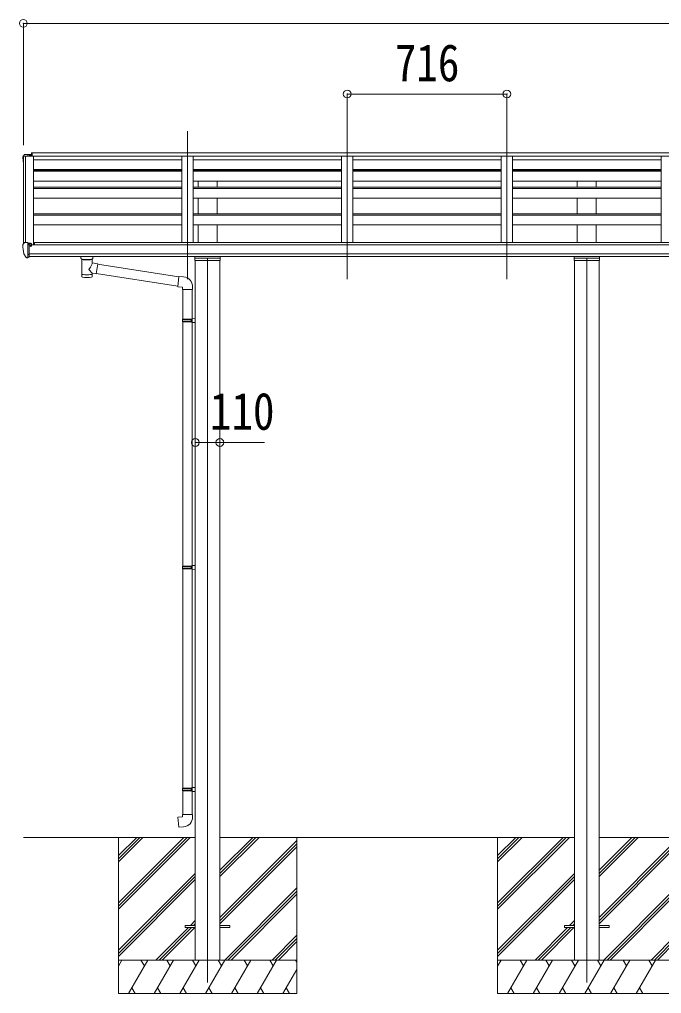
# Model space of a CAD drawing. Units: millimetres at full size, sheet at 1:35. Extents: x -9783 to 9892, y -6828 to 6752.
# Drawn here: x 936 to 3815, y -3947 to 419 of the extents above; entities that cross this region are included whole.
import ezdxf
from ezdxf.enums import TextEntityAlignment as Align

# ---------------------------------------------------------------- set-up
doc = ezdxf.new("R2010")
doc.units = ezdxf.units.MM
doc.header["$LTSCALE"] = 35
doc.header["$PDMODE"] = 32
doc.header["$PDSIZE"] = 35
for name, color, linetype, lineweight in [('0-0_0', 7, 'Continuous', 9), ('0-1_本体', 4, 'Continuous', 9), ('0-2_部品', 7, 'Continuous', 9), ('0-8_PARTS2', 2, 'Continuous', 9), ('0-A_寸法', 6, 'Continuous', 9)]:
    doc.layers.add(name, color=color, linetype=linetype, lineweight=lineweight)
doc.styles.add('ＭＳ ゴシック', font='')
doc.styles.get('ＭＳ ゴシック').set_extended_font_data('MS Gothic')

msp = doc.modelspace()

# ---------------------------------------------------------------- linework, layer by layer
at = {"layer": '0-0_0'}
for p, q in [((953.76, -3246.68), (1724.76, -3246.68)), ((1379.76, -3246.68), (1379.76, -3946.68)), ((1379.76, -3540.85), (1673.94, -3246.68)), ((1379.76, -3554.99), (1688.08, -3246.68)), ((1379.76, -3569.14), (1702.22, -3246.68)), ((1379.76, -3357.01), (1490.09, -3246.68)), ((1379.76, -3342.86), (1475.95, -3246.68)), ((1379.76, -3328.72), (1461.81, -3246.68)), ((1834.76, -3246.68), (3424.76, -3246.68)), ((1834.76, -3422.51), (2010.59, -3246.68)), ((1834.76, -3408.36), (1996.45, -3246.68)), ((1834.76, -3394.22), (1982.31, -3246.68)), ((1834.76, -3606.35), (2179.76, -3261.36)), ((2179.76, -3246.68), (2179.76, -3946.68)), ((3079.76, -3246.68), (3079.76, -3946.68)), ((3079.76, -3540.85), (3373.94, -3246.68)), ((3079.76, -3554.99), (3388.08, -3246.68)), ((3079.76, -3569.14), (3402.22, -3246.68)), ((3079.76, -3357.01), (3190.09, -3246.68)), ((3079.76, -3342.86), (3175.95, -3246.68)), ((3079.76, -3328.72), (3161.81, -3246.68)), ((3534.76, -3246.68), (5124.76, -3246.68)), ((3534.76, -3422.51), (3710.59, -3246.68)), ((3534.76, -3408.36), (3696.45, -3246.68)), ((3534.76, -3394.22), (3682.31, -3246.68)), ((3534.76, -3606.35), (3879.76, -3261.36)), ((1834.76, -3620.49), (2179.76, -3275.5)), ((1834.76, -3634.64), (2179.76, -3289.64)), ((3534.76, -3620.49), (3879.76, -3275.5)), ((3534.76, -3634.64), (3879.76, -3289.64)), ((1379.76, -3752.98), (1724.76, -3407.99)), ((1379.76, -3767.13), (1724.76, -3422.13)), ((1379.76, -3781.27), (1724.76, -3436.27)), ((3079.76, -3752.98), (3424.76, -3407.99)), ((3079.76, -3767.13), (3424.76, -3422.13)), ((3079.76, -3781.27), (3424.76, -3436.27)), ((1856.57, -3796.68), (2179.76, -3473.49)), ((1870.71, -3796.68), (2179.76, -3487.63)), ((3556.57, -3796.68), (3879.76, -3473.49)), ((3570.71, -3796.68), (3879.76, -3487.63)), ((1884.85, -3796.68), (2179.76, -3501.77)), ((3584.85, -3796.68), (3879.76, -3501.77)), ((1702.7, -3642.18), (1724.76, -3620.12)), ((3402.7, -3642.18), (3424.76, -3620.12)), ((1548.2, -3796.68), (1693.7, -3651.18)), ((1562.34, -3796.68), (1707.84, -3651.18)), ((1576.49, -3796.68), (1721.99, -3651.18)), ((1716.84, -3642.18), (1724.76, -3634.26)), ((3248.2, -3796.68), (3393.7, -3651.18)), ((3262.34, -3796.68), (3407.84, -3651.18)), ((3276.49, -3796.68), (3421.99, -3651.18)), ((3416.84, -3642.18), (3424.76, -3634.26)), ((2068.7, -3796.68), (2179.76, -3685.62)), ((2082.84, -3796.68), (2179.76, -3699.76)), ((3768.7, -3796.68), (3879.76, -3685.62)), ((3782.84, -3796.68), (3879.76, -3699.76)), ((2096.99, -3796.68), (2179.76, -3713.9)), ((3796.99, -3796.68), (3879.76, -3713.9)), ((2179.76, -3796.68), (1379.76, -3796.68)), ((1379.76, -3824.18), (1395.64, -3796.68)), ((1424.51, -3946.68), (1511.11, -3796.68)), ((1496.11, -3822.66), (1481.11, -3796.67)), ((1539.98, -3946.67), (1626.58, -3796.68)), ((1611.58, -3822.66), (1596.58, -3796.68)), ((1655.45, -3946.68), (1742.05, -3796.68)), ((1727.05, -3822.66), (1712.05, -3796.68)), ((1770.92, -3946.68), (1857.52, -3796.68)), ((1842.52, -3822.66), (1827.52, -3796.67)), ((1886.39, -3946.68), (1972.99, -3796.68)), ((1957.99, -3822.66), (1942.99, -3796.68)), ((2001.86, -3946.68), (2088.46, -3796.68)), ((2058.46, -3796.68), (2073.46, -3822.66)), ((2173.93, -3796.68), (2179.76, -3806.78)), ((3879.76, -3796.68), (3079.76, -3796.68)), ((3079.76, -3824.18), (3095.64, -3796.68)), ((3124.51, -3946.68), (3211.11, -3796.68)), ((3196.11, -3822.66), (3181.11, -3796.67)), ((3239.98, -3946.67), (3326.58, -3796.68)), ((3311.58, -3822.66), (3296.58, -3796.68)), ((3355.45, -3946.68), (3442.05, -3796.68)), ((3427.05, -3822.66), (3412.05, -3796.68)), ((3470.92, -3946.68), (3557.52, -3796.68)), ((3542.52, -3822.66), (3527.52, -3796.67)), ((3586.39, -3946.68), (3672.99, -3796.68)), ((3657.99, -3822.66), (3642.99, -3796.68)), ((3701.86, -3946.68), (3788.46, -3796.68)), ((3758.46, -3796.68), (3773.46, -3822.66)), ((2117.33, -3946.68), (2179.76, -3838.54)), ((1439.5, -3920.7), (1454.5, -3946.68)), ((1554.98, -3920.7), (1569.97, -3946.67)), ((1670.45, -3920.69), (1685.45, -3946.68)), ((1785.92, -3920.7), (1800.92, -3946.68)), ((1901.39, -3920.7), (1916.38, -3946.68)), ((2016.86, -3920.7), (2031.85, -3946.68)), ((2132.33, -3920.7), (2147.32, -3946.68)), ((3139.5, -3920.7), (3154.5, -3946.68)), ((3254.98, -3920.7), (3269.97, -3946.67)), ((3370.45, -3920.69), (3385.45, -3946.68)), ((3485.92, -3920.7), (3500.92, -3946.68)), ((3601.39, -3920.7), (3616.38, -3946.68)), ((3716.86, -3920.7), (3731.85, -3946.68)), ((1379.76, -3946.68), (2179.76, -3946.68)), ((3079.76, -3946.68), (3879.76, -3946.68))]:
    msp.add_line(p, q, dxfattribs=at)
at = {"layer": '0-1_本体'}
for p, q in [((953.77, -194.79), (953.76, -587.06)), ((954.71, -193.9), (962.54, -193.49)), ((962.76, -193.57), (962.76, -580.52)), ((962.84, -193.68), (963.46, -195.3)), ((5968.76, -193.48), (993.26, -193.48)), ((998.76, -193.48), (998.76, -590.34)), ((998.76, -210.01), (1664.76, -210.01)), ((1664.76, -580.85), (1664.76, -193.48)), ((1664.76, -193.48), (1714.76, -193.48)), ((1714.76, -580.85), (1714.76, -193.48)), ((1714.76, -210.01), (2380.76, -210.02)), ((2380.76, -580.85), (2380.76, -193.48)), ((2380.76, -193.48), (2430.76, -193.48)), ((2430.76, -580.85), (2430.76, -193.48)), ((2430.76, -210.02), (3096.76, -210.02)), ((3096.76, -580.85), (3096.76, -193.48)), ((3096.76, -193.48), (3146.76, -193.48)), ((3146.76, -580.85), (3146.76, -193.48)), ((3146.76, -210.02), (3812.76, -210.02)), ((3812.76, -580.85), (3812.76, -193.48)), ((3812.76, -193.48), (3862.76, -193.48)), ((998.76, -253.55), (1664.76, -253.55)), ((1664.76, -255.92), (998.76, -255.92)), ((1664.76, -258.44), (998.76, -258.44)), ((1664.76, -261.01), (998.76, -261.01)), ((1714.76, -253.55), (2380.76, -253.55)), ((1714.76, -255.92), (2380.76, -255.92)), ((2380.76, -258.44), (1714.76, -258.44)), ((2380.76, -261.01), (1714.76, -261.01)), ((1737.26, -258.44), (1737.26, -255.92)), ((1822.26, -258.44), (1822.26, -255.92)), ((2430.76, -253.55), (3096.76, -253.55)), ((2430.76, -255.92), (3096.76, -255.92)), ((3096.76, -258.44), (2430.76, -258.44)), ((3096.76, -261.01), (2430.76, -261.01)), ((3146.76, -253.55), (3812.76, -253.55)), ((3146.76, -255.92), (3812.76, -255.92)), ((3812.76, -258.44), (3146.76, -258.44)), ((3812.76, -261.01), (3146.76, -261.01)), ((3437.26, -258.44), (3437.26, -255.92)), ((3522.26, -258.44), (3522.26, -255.92)), ((1664.76, -305.75), (998.76, -305.75)), ((1664.76, -332.85), (998.76, -332.85)), ((1664.76, -337.72), (998.76, -337.72)), ((2380.76, -305.75), (1714.76, -305.75)), ((2380.76, -332.85), (1714.76, -332.85)), ((2380.76, -337.72), (1714.76, -337.72)), ((1737.26, -332.85), (1737.26, -305.75)), ((1822.26, -332.85), (1822.26, -305.75)), ((3096.76, -305.75), (2430.76, -305.75)), ((3096.76, -332.85), (2430.76, -332.85)), ((3096.76, -337.72), (2430.76, -337.72)), ((3812.76, -305.75), (3146.76, -305.75)), ((3812.76, -332.85), (3146.76, -332.85)), ((3812.76, -337.72), (3146.76, -337.72)), ((3437.26, -332.85), (3437.26, -305.75)), ((3522.26, -332.85), (3522.26, -305.75)), ((1664.76, -381.95), (998.76, -381.95)), ((2380.76, -381.95), (1714.76, -381.95)), ((1737.26, -451.33), (1737.26, -381.95)), ((1822.26, -451.33), (1822.26, -381.95)), ((3096.76, -381.95), (2430.76, -381.95)), ((3812.76, -381.95), (3146.76, -381.95)), ((3437.26, -451.33), (3437.26, -381.95)), ((3522.26, -451.33), (3522.26, -381.95)), ((1664.76, -451.33), (998.76, -451.33)), ((1664.76, -458.23), (998.76, -458.23)), ((2380.76, -451.33), (1714.76, -451.33)), ((2380.76, -458.23), (1714.76, -458.23)), ((3096.76, -451.33), (2430.76, -451.33)), ((3096.76, -458.23), (2430.76, -458.23)), ((3812.76, -451.33), (3146.76, -451.33)), ((3812.76, -458.23), (3146.76, -458.23)), ((1664.76, -501.79), (998.76, -501.79)), ((2380.76, -501.79), (1714.76, -501.79)), ((1737.26, -580.85), (1737.26, -501.79)), ((1822.26, -580.85), (1822.26, -501.79)), ((3096.76, -501.79), (2430.76, -501.79)), ((3812.76, -501.79), (3146.76, -501.79)), ((3437.26, -580.85), (3437.26, -501.79)), ((3522.26, -580.85), (3522.26, -501.79)), ((5979.26, -590.34), (980.26, -590.34)), ((5955.76, -580.85), (1003.76, -580.85)), ((1003.76, -580.85), (1003.76, -590.34)), ((5979.26, -631.86), (980.26, -631.86)), ((1724.76, -643.71), (980.26, -643.71)), ((5979.26, -643.71), (1724.76, -643.71)), ((1724.76, -660.64), (1724.76, -3796.68)), ((1834.76, -660.64), (1834.76, -3796.68)), ((3424.76, -660.64), (3424.76, -3796.68)), ((3534.76, -660.64), (3534.76, -3796.68))]:
    msp.add_line(p, q, dxfattribs=at)
for points in [[(963.46, -580.52), (963.46, -193.48), (998.76, -193.48)], [(5968.76, -179.03), (993.26, -179.03), (993.26, -193.48)]]:
    msp.add_lwpolyline(points, dxfattribs=at)
msp.add_circle((987.73, -595.01), 3, dxfattribs=at)
for centre, radius, start, end in [((954.76, -194.9), 1, 93, 173.76966), ((962.56, -193.79), 0.301, 21.06327, 92.86679)]:
    msp.add_arc(centre, radius, start, end, dxfattribs=at)
at = {"layer": '0-2_部品'}
for p, q in [((951.76, -194.77), (951.76, -195.4)), ((958.67, -185.97), (954.6, -191.77)), ((961.76, -185.4), (959.43, -185.54)), ((961.76, -185.4), (980.26, -185.4)), ((973.76, -193.48), (973.76, -185.4)), ((980.26, -185.4), (990.26, -185.49)), ((980.26, -193.48), (980.26, -190.58)), ((990.26, -190.58), (980.26, -190.58)), ((990.26, -190.58), (990.26, -185.49)), ((990.76, -179.03), (990.76, -193.48)), ((990.76, -179.03), (993.26, -179.03)), ((991.76, -179.03), (991.76, -193.48)), ((951.76, -589.89), (951.76, -590.52)), ((958.67, -581.08), (954.6, -586.89)), ((973.76, -649.02), (973.76, -580.52)), ((975.26, -581.43), (973.76, -581.43)), ((980.26, -590.25), (973.76, -589.85)), ((975.26, -581.43), (975.26, -587.6)), ((984.94, -582.93), (975.26, -582.21)), ((975.26, -585.2), (989.26, -585.26)), ((984.73, -595.43), (985.26, -595.43)), ((985.26, -595.43), (985.56, -595.43)), ((985.76, -585.24), (985.76, -583.35)), ((990.26, -586.37), (990.26, -590.34)), ((966.14, -647.2), (956.39, -631.82)), ((972.26, -648.92), (968.55, -648.7)), ((972.26, -648.92), (973.76, -649.02)), ((973.76, -646.82), (974.26, -646.82)), ((974.26, -646.82), (974.76, -645.82)), ((980.26, -645.82), (974.76, -645.82)), ((1211.76, -650.25), (1211.76, -643.71)), ((1215.86, -654.75), (1215.84, -735.04)), ((1261.66, -672.32), (1261.66, -654.74)), ((1265.76, -650.25), (1265.76, -643.71)), ((1725.76, -651.39), (1833.76, -651.39)), ((3425.76, -651.39), (3533.76, -651.39)), ((1286.88, -676.23), (1261.66, -672.32)), ((1286.88, -676.23), (1279.86, -721.49)), ((1650.7, -734.73), (1286.57, -678.24)), ((1261.68, -735.04), (1261.66, -718.41)), ((1261.66, -718.66), (1279.86, -721.49)), ((1647.03, -776.67), (1280.13, -719.75)), ((1671.68, -734.86), (1650.85, -733.03)), ((1712.76, -790.6), (1712.76, -779.68)), ((1666.76, -790.6), (1712.76, -790.6)), ((1668.76, -790.6), (1668.76, -924.59)), ((1710.76, -790.6), (1710.76, -922.04)), ((1666.76, -926.59), (1667.76, -924.59)), ((1666.76, -926.59), (1710.76, -926.59)), ((1666.76, -926.59), (1666.76, -934.59)), ((1666.76, -934.59), (1710.76, -934.59)), ((1666.76, -934.59), (1667.76, -936.59)), ((1667.76, -924.59), (1710.76, -924.59)), ((1667.76, -936.59), (1710.76, -936.59)), ((1668.76, -936.59), (1668.76, -2030.78)), ((1706.28, -926.59), (1705.85, -924.59)), ((1708.76, -922.09), (1724.76, -921.62)), ((1708.76, -924.09), (1708.76, -922.09)), ((1708.76, -924.09), (1710.76, -924.09)), ((1708.76, -939.09), (1708.76, -937.09)), ((1708.76, -939.09), (1724.76, -939.57)), ((1710.76, -939.15), (1710.76, -2028.22)), ((1724.76, -921.62), (1724.76, -939.57)), ((1666.76, -2032.78), (1667.76, -2030.78)), ((1666.76, -2032.78), (1710.76, -2032.78)), ((1666.76, -2032.78), (1666.76, -2040.78)), ((1666.76, -2040.78), (1710.76, -2040.78)), ((1666.76, -2040.78), (1667.76, -2042.78)), ((1667.76, -2030.78), (1710.76, -2030.78)), ((1667.76, -2042.78), (1710.76, -2042.78)), ((1668.76, -2042.78), (1668.76, -3025.94)), ((1706.28, -2032.78), (1705.85, -2030.78)), ((1708.76, -2028.28), (1724.76, -2027.81)), ((1708.76, -2030.28), (1708.76, -2028.28)), ((1708.76, -2030.28), (1710.76, -2030.28)), ((1708.76, -2045.28), (1708.76, -2043.28)), ((1708.76, -2045.28), (1724.76, -2045.75)), ((1710.76, -2045.34), (1710.76, -3023.38)), ((1724.76, -2027.81), (1724.76, -2045.75)), ((1666.76, -3027.94), (1667.76, -3025.94)), ((1666.76, -3027.94), (1710.76, -3027.94)), ((1666.76, -3027.94), (1666.76, -3035.94)), ((1666.76, -3035.94), (1710.76, -3035.94)), ((1666.76, -3035.94), (1667.76, -3037.94)), ((1667.76, -3025.94), (1710.76, -3025.94)), ((1667.76, -3037.94), (1710.76, -3037.94)), ((1668.76, -3037.94), (1668.76, -3144.08)), ((1706.28, -3027.94), (1705.85, -3025.94)), ((1708.76, -3023.44), (1724.76, -3022.97)), ((1708.76, -3025.44), (1708.76, -3023.44)), ((1708.76, -3025.44), (1710.76, -3025.44)), ((1708.76, -3040.44), (1708.76, -3038.44)), ((1708.76, -3040.44), (1724.76, -3040.91)), ((1710.76, -3040.5), (1710.76, -3144.08)), ((1724.76, -3022.97), (1724.76, -3040.91)), ((1666.76, -3144.08), (1712.76, -3144.08)), ((1666.76, -3154.08), (1666.76, -3144.08)), ((1712.76, -3144.08), (1712.76, -3155))]:
    msp.add_line(p, q, dxfattribs=at)
at = {"layer": '0-2_部品', "color": 4}
for p, q in [((1679.76, -3642.18), (1679.76, -3651.18)), ((1724.76, -3642.18), (1679.76, -3642.18)), ((1724.76, -3651.18), (1679.76, -3651.18)), ((1879.76, -3642.18), (1834.76, -3642.18)), ((1879.76, -3651.18), (1834.76, -3651.18)), ((1879.76, -3642.18), (1879.76, -3651.18)), ((3379.76, -3642.18), (3379.76, -3651.18)), ((3424.76, -3642.18), (3379.76, -3642.18)), ((3424.76, -3651.18), (3379.76, -3651.18)), ((3579.76, -3642.18), (3534.76, -3642.18)), ((3579.76, -3651.18), (3534.76, -3651.18)), ((3579.76, -3642.18), (3579.76, -3651.18))]:
    msp.add_line(p, q, dxfattribs=at)
at = {"layer": '0-2_部品'}
for points in [[(973.76, -580.52), (961.76, -580.52), (959.43, -580.66)], [(980.26, -645.82), (980.26, -587.6), (975.26, -587.6)], [(984.94, -582.93), (985.1, -582.95), (985.26, -582.98), (985.4, -583.02), (985.53, -583.08), (985.63, -583.14), (985.7, -583.2), (985.75, -583.27), (985.76, -583.35)], [(985.56, -594.24), (985.56, -595.43), (990.26, -595.43)], [(990.26, -593.82), (990.26, -595.43), (990.73, -595.43)], [(973.76, -635.13), (976.92, -634.72), (980.26, -634.29)], [(1211.8, -650.19), (1211.77, -650.55), (1212.02, -651.51), (1212.54, -652.39), (1213.35, -653.23), (1214.46, -654.03), (1215.86, -654.75)], [(1261.66, -654.74), (1261.89, -654.64), (1263.25, -653.91), (1264.36, -653.06), (1265.12, -652.2), (1265.58, -651.3), (1265.75, -650.41)], [(1836.76, -643.71), (1836.76, -660.64), (1722.76, -660.64), (1722.76, -643.71)], [(3536.76, -643.71), (3536.76, -660.64), (3422.76, -660.64), (3422.76, -643.71)], [(1650.85, -733.03), (1646.84, -778.86), (1666.76, -780.6), (1666.76, -790.6)], [(1706.28, -926.59), (1706.28, -934.59), (1705.85, -936.59)], [(1708.76, -937.09), (1710.76, -937.09), (1710.76, -924.09)], [(1706.28, -2032.78), (1706.28, -2040.78), (1705.85, -2042.78)], [(1708.76, -2043.28), (1710.76, -2043.28), (1710.76, -2030.28)], [(1706.28, -3027.94), (1706.28, -3035.94), (1705.85, -3037.94)], [(1708.76, -3038.44), (1710.76, -3038.44), (1710.76, -3025.44)], [(1671.68, -3199.83), (1650.85, -3201.65), (1646.84, -3155.82), (1666.76, -3154.08)]]:
    msp.add_lwpolyline(points, dxfattribs=at)
for centre, radius, start, end in [((954.76, -194.77), 3, 93, 180), ((1153.76, -195.4), 202, 180, 188.08549), ((959.49, -186.54), 1, 93.5, 145), ((954.76, -589.89), 3, 93, 180), ((1144.25, -590.51), 192.49, 180.0008, 192.1233), ((959.49, -581.66), 1, 93.5, 145), ((987.76, -595.43), 2.5, 151.64236, 180), ((987.76, -595.43), 2.5, 0, 151.64236), ((958.99, -630.32), 3, 191.83348, 210), ((968.74, -645.7), 3, 210, 266.5), ((1667.76, -779.68), 45, 0, 85), ((1667.76, -3155), 45, 275, 0)]:
    msp.add_arc(centre, radius, start, end, dxfattribs=at)
for centre, major_axis, ratio, start_param, end_param in [((989.26, -586.36), (-0.02, 1.1), 0.906239, 4.6917496, 6.2625459), ((1238.77, -655.2), (-22.91, 0.42), 0.072511, 0.0008029, 1.5715993), ((1238.75, -655.2), (22.92, 0.42), 0.07247, 4.71158, 6.2823764), ((1249.76, -650.25), (16, 0), 0.361356, 6.2636979, 6.2831853), ((1238.77, -656.83), (-22.91, 0.42), 0.072511, 0.0008029, 1.5715993), ((1238.75, -656.83), (22.92, 0.42), 0.07247, 4.71158, 6.2823764), ((1238.76, -698.86), (-22.81, -26.62), 0.234429, 1.6855472, 3.1268519), ((1238.76, -735.04), (22.92, 0), 0.101955, 3.1415499, 6.2833984), ((1238.76, -722.6), (22.91, 0), 0.122865, 3.1415927, 6.2831853), ((1241.31, -696.22), (20.32, -22.25), 0.045535, 0.0389954, 1.3075346)]:
    msp.add_ellipse(centre, major_axis=major_axis, ratio=ratio, start_param=start_param, end_param=end_param, dxfattribs=at)
at = {"layer": '0-8_PARTS2'}
for p, q in [((1689.76, -744.33), (1689.76, -81.81)), ((2405.76, -744.33), (2405.76, -81.81)), ((3121.76, -744.33), (3121.76, -81.81)), ((1779.76, -650.54), (1779.76, -3896.68)), ((3479.76, -650.54), (3479.76, -3896.68))]:
    msp.add_line(p, q, dxfattribs=at)
at = {"layer": '0-A_寸法'}
for p, q in [((953.76, 401.68), (953.76, -143.94)), ((953.76, 401.68), (6005.76, 401.68)), ((2405.76, 85.06), (2405.76, -143.94)), ((2405.76, 85.06), (3121.76, 85.06)), ((3121.76, 85.06), (3121.76, -143.94)), ((1724.76, -1476.86), (1834.76, -1476.86)), ((1834.76, -1476.86), (2034.76, -1476.86))]:
    msp.add_line(p, q, dxfattribs=at)
for p in [(953.76, 401.68), (2405.76, 85.06), (3121.76, 85.06), (1724.76, -1476.86), (1834.76, -1476.86)]:
    msp.add_point(p, dxfattribs=at)

# ---------------------------------------------------------------- texts
at = {"layer": '0-A_寸法', "color": 7, "style": 'ＭＳ ゴシック', "width": 0.85}
for s, p in [('716', (2619.38, 92.06)), ('110', (1790.38, -1469.86))]:
    msp.add_text(s, height=166.8, dxfattribs=at).set_placement(p, align=Align.BOTTOM_LEFT)

doc.saveas('drawing.dxf')
